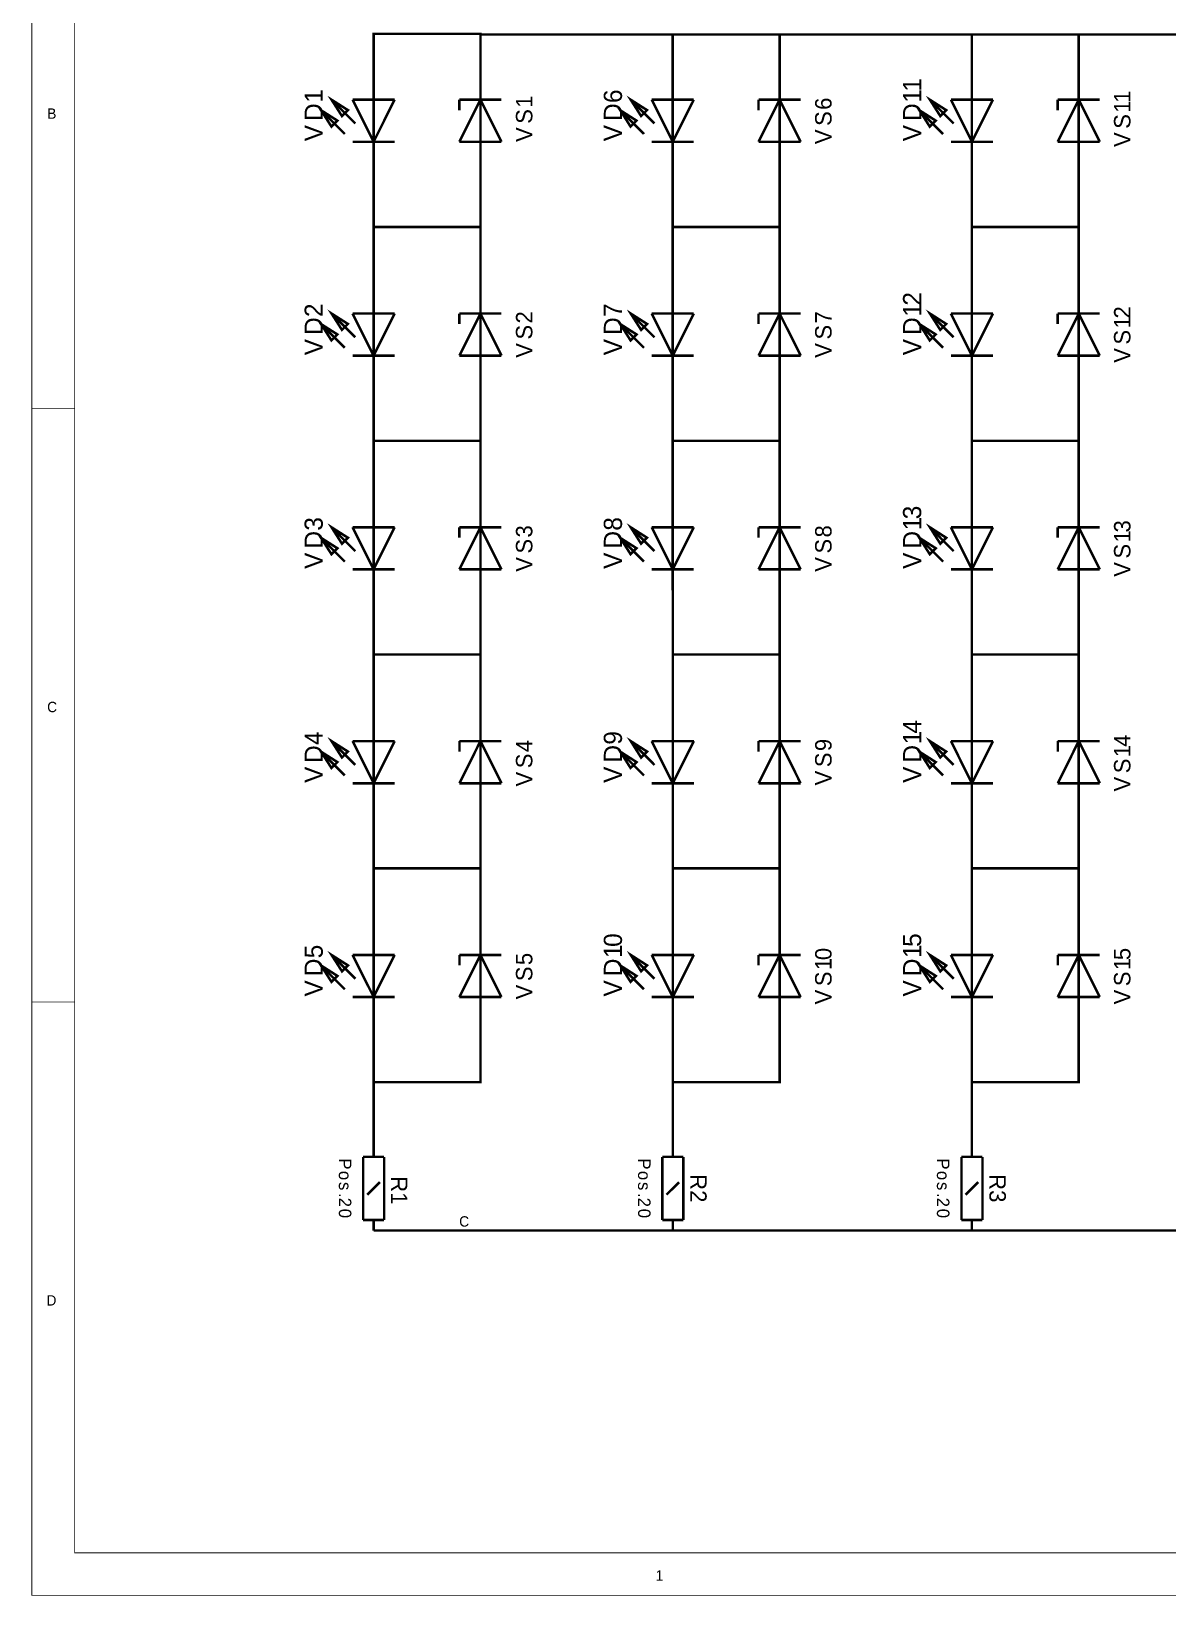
# Model space of a CAD drawing. Header units: millimetres. Extents: x 0 to 35.4, y 0 to 11.1.
# Drawn here: x 0 to 5.32, y 0 to 7.32 of the extents above; entities that cross this region are included whole.
import ezdxf

# ---------------------------------------------------------------- set-up
doc = ezdxf.new("R2010")
doc.units = ezdxf.units.MM
doc.header["$MEASUREMENT"] = 0
doc.layers.add('Sheet', color=255, linetype='Continuous')

msp = doc.modelspace()

# ---------------------------------------------------------------- linework, layer by layer
at = {"layer": 'Sheet'}
for points, const_width in [([(0.0017, 11.1), (0.0017, 0), (35.4331, 0), (35.4331, 11.1), (0.0017, 11.1), (0.0017, 11.1)], 0.0039), ([(0.0017, 11.1), (35.4331, 11.1), (35.4331, 0), (0.0017, 0), (0.0017, 11.1)], 0.0039), ([(0.2022, 10.8995), (0.2022, 0.1988), (35.2326, 0.1988), (35.2326, 10.8995), (0.2022, 10.8995), (0.2022, 10.8995)], 0.0039), ([(0.2022, 10.8995), (35.2326, 10.8995), (35.2326, 0.1988), (0.2022, 0.1988), (0.2022, 10.8995)], 0.0039), ([(1.4317, 6.8972), (1.4039, 6.8694), (1.355, 6.9461), (1.4317, 6.8972)], 0.0118), ([(1.4317, 6.8972), (1.4039, 6.8694), (1.355, 6.9461), (1.4317, 6.8972)], 0.0039), ([(1.481, 6.9465), (1.453, 6.9187), (1.4043, 6.9951), (1.481, 6.9465)], 0.0118), ([(1.481, 6.9465), (1.453, 6.9187), (1.4043, 6.9951), (1.481, 6.9465)], 0.0039), ([(2.8316, 6.8972), (2.8036, 6.8694), (2.755, 6.9461), (2.8316, 6.8972)], 0.0118), ([(2.8316, 6.8972), (2.8036, 6.8694), (2.755, 6.9461), (2.8316, 6.8972)], 0.0039), ([(2.8807, 6.9465), (2.8529, 6.9187), (2.8043, 6.9951), (2.8807, 6.9465)], 0.0118), ([(2.8807, 6.9465), (2.8529, 6.9187), (2.8043, 6.9951), (2.8807, 6.9465)], 0.0039), ([(4.2316, 6.8972), (4.2036, 6.8694), (4.1549, 6.9461), (4.2316, 6.8972)], 0.0118), ([(4.2316, 6.8972), (4.2036, 6.8694), (4.1549, 6.9461), (4.2316, 6.8972)], 0.0039), ([(4.2806, 6.9465), (4.2529, 6.9187), (4.2042, 6.9951), (4.2806, 6.9465)], 0.0118), ([(4.2806, 6.9465), (4.2529, 6.9187), (4.2042, 6.9951), (4.2806, 6.9465)], 0.0039), ([(1.481, 5.9464), (1.453, 5.9186), (1.4043, 5.9951), (1.481, 5.9464)], 0.0118), ([(1.481, 5.9464), (1.453, 5.9186), (1.4043, 5.9951), (1.481, 5.9464)], 0.0039), ([(2.8807, 5.9464), (2.8529, 5.9186), (2.8043, 5.9951), (2.8807, 5.9464)], 0.0118), ([(2.8807, 5.9464), (2.8529, 5.9186), (2.8043, 5.9951), (2.8807, 5.9464)], 0.0039), ([(4.2806, 5.9464), (4.2529, 5.9186), (4.2042, 5.9951), (4.2806, 5.9464)], 0.0118), ([(4.2806, 5.9464), (4.2529, 5.9186), (4.2042, 5.9951), (4.2806, 5.9464)], 0.0039), ([(1.4317, 5.8973), (1.4039, 5.8694), (1.355, 5.946), (1.4317, 5.8973)], 0.0118), ([(1.4317, 5.8973), (1.4039, 5.8694), (1.355, 5.946), (1.4317, 5.8973)], 0.0039), ([(2.8316, 5.8973), (2.8036, 5.8694), (2.755, 5.946), (2.8316, 5.8973)], 0.0118), ([(2.8316, 5.8973), (2.8036, 5.8694), (2.755, 5.946), (2.8316, 5.8973)], 0.0039), ([(4.2316, 5.8973), (4.2036, 5.8694), (4.1549, 5.946), (4.2316, 5.8973)], 0.0118), ([(4.2316, 5.8973), (4.2036, 5.8694), (4.1549, 5.946), (4.2316, 5.8973)], 0.0039), ([(1.481, 4.9464), (1.453, 4.9186), (1.4043, 4.9953), (1.481, 4.9464)], 0.0118), ([(1.481, 4.9464), (1.453, 4.9186), (1.4043, 4.9953), (1.481, 4.9464)], 0.0039), ([(2.8807, 4.9464), (2.8529, 4.9186), (2.8043, 4.9953), (2.8807, 4.9464)], 0.0118), ([(2.8807, 4.9464), (2.8529, 4.9186), (2.8043, 4.9953), (2.8807, 4.9464)], 0.0039), ([(4.2806, 4.9464), (4.2529, 4.9186), (4.2042, 4.9953), (4.2806, 4.9464)], 0.0118), ([(4.2806, 4.9464), (4.2529, 4.9186), (4.2042, 4.9953), (4.2806, 4.9464)], 0.0039), ([(1.4317, 4.8973), (1.4039, 4.8695), (1.355, 4.946), (1.4317, 4.8973)], 0.0118), ([(1.4317, 4.8973), (1.4039, 4.8695), (1.355, 4.946), (1.4317, 4.8973)], 0.0039), ([(2.8316, 4.8973), (2.8036, 4.8695), (2.755, 4.946), (2.8316, 4.8973)], 0.0118), ([(2.8316, 4.8973), (2.8036, 4.8695), (2.755, 4.946), (2.8316, 4.8973)], 0.0039), ([(4.2316, 4.8973), (4.2036, 4.8695), (4.1549, 4.946), (4.2316, 4.8973)], 0.0118), ([(4.2316, 4.8973), (4.2036, 4.8695), (4.1549, 4.946), (4.2316, 4.8973)], 0.0039), ([(1.4319, 3.897), (1.4039, 3.8695), (1.355, 3.9459), (1.4319, 3.897)], 0.0118), ([(1.4319, 3.897), (1.4039, 3.8695), (1.355, 3.9459), (1.4319, 3.897)], 0.0039), ([(1.4808, 3.9463), (1.4532, 3.9183), (1.4043, 3.9952), (1.4808, 3.9463)], 0.0118), ([(1.4808, 3.9463), (1.4532, 3.9183), (1.4043, 3.9952), (1.4808, 3.9463)], 0.0039), ([(2.8316, 3.897), (2.8036, 3.8695), (2.7552, 3.9459), (2.8316, 3.897)], 0.0118), ([(2.8316, 3.897), (2.8036, 3.8695), (2.7552, 3.9459), (2.8316, 3.897)], 0.0039), ([(2.8809, 3.9463), (2.8529, 3.9183), (2.8045, 3.9952), (2.8809, 3.9463)], 0.0118), ([(2.8809, 3.9463), (2.8529, 3.9183), (2.8045, 3.9952), (2.8809, 3.9463)], 0.0039), ([(4.2318, 3.897), (4.2038, 3.8695), (4.1549, 3.9459), (4.2318, 3.897)], 0.0118), ([(4.2318, 3.897), (4.2038, 3.8695), (4.1549, 3.9459), (4.2318, 3.897)], 0.0039), ([(4.2806, 3.9463), (4.2531, 3.9183), (4.2042, 3.9952), (4.2806, 3.9463)], 0.0118), ([(4.2806, 3.9463), (4.2531, 3.9183), (4.2042, 3.9952), (4.2806, 3.9463)], 0.0039), ([(1.4808, 2.9463), (1.4532, 2.9187), (1.4043, 2.9951), (1.4808, 2.9463)], 0.0118), ([(1.4808, 2.9463), (1.4532, 2.9187), (1.4043, 2.9951), (1.4808, 2.9463)], 0.0039), ([(2.8809, 2.9463), (2.8529, 2.9187), (2.8045, 2.9951), (2.8809, 2.9463)], 0.0118), ([(2.8809, 2.9463), (2.8529, 2.9187), (2.8045, 2.9951), (2.8809, 2.9463)], 0.0039), ([(4.2806, 2.9463), (4.2531, 2.9187), (4.2042, 2.9951), (4.2806, 2.9463)], 0.0118), ([(4.2806, 2.9463), (4.2531, 2.9187), (4.2042, 2.9951), (4.2806, 2.9463)], 0.0039), ([(1.4319, 2.897), (1.4039, 2.8694), (1.355, 2.9459), (1.4319, 2.897)], 0.0118), ([(1.4319, 2.897), (1.4039, 2.8694), (1.355, 2.9459), (1.4319, 2.897)], 0.0039), ([(2.8316, 2.897), (2.8036, 2.8694), (2.7552, 2.9459), (2.8316, 2.897)], 0.0118), ([(2.8316, 2.897), (2.8036, 2.8694), (2.7552, 2.9459), (2.8316, 2.897)], 0.0039), ([(4.2318, 2.897), (4.2038, 2.8694), (4.1549, 2.9459), (4.2318, 2.897)], 0.0118), ([(4.2318, 2.897), (4.2038, 2.8694), (4.1549, 2.9459), (4.2318, 2.897)], 0.0039)]:
    msp.add_lwpolyline(points, close=True, dxfattribs=dict(at, const_width=const_width))
for points, const_width in [([(2.1011, 7.2999), (2.1011, 7.303), (1.6013, 7.303), (1.6013, 7.0935)], 0.0118), ([(10.5007, 7.091), (10.5007, 7.2999), (10.0007, 7.2999), (9.101, 7.2999), (8.601, 7.2999), (7.7008, 7.2999), (7.2008, 7.2999), (6.3011, 7.2999), (5.8011, 7.2999), (4.9009, 7.2999), (4.4009, 7.2999), (3.5012, 7.2999), (3.0012, 7.2999), (2.1011, 7.2999), (2.1011, 7.0935)], 0.0118), ([(3.001, 7.0935), (3.001, 7.2999)], 0.0118), ([(3.501, 7.2999), (3.501, 7.0935)], 0.0118), ([(4.4009, 7.0935), (4.4009, 7.2999)], 0.0118), ([(4.9009, 7.2999), (4.9009, 7.0935)], 0.0118), ([(1.6013, 6.9951), (1.6013, 7.0935)], 0.0118), ([(2.1011, 6.9951), (2.1011, 7.0935)], 0.0118), ([(3.001, 6.9951), (3.001, 7.0935)], 0.0118), ([(3.501, 6.9951), (3.501, 7.0935)], 0.0118), ([(4.4009, 6.9951), (4.4009, 7.0935)], 0.0118), ([(4.9009, 6.9951), (4.9009, 7.0935)], 0.0118), ([(1.4666, 6.8345), (1.355, 6.9461)], 0.0118), ([(1.5156, 6.8838), (1.4043, 6.9951)], 0.0118), ([(1.481, 6.9465), (1.4043, 6.9951)], 0.0118), ([(1.453, 6.9187), (1.4043, 6.9951)], 0.0118), ([(1.5027, 6.9951), (1.6996, 6.9951)], 0.0118), ([(1.5027, 6.9951), (1.6013, 6.7984)], 0.0118), ([(1.6996, 6.9951), (1.6013, 6.7984)], 0.0118), ([(1.6013, 6.7984), (1.6013, 6.9951)], 0.0118), ([(2.1996, 6.9951), (2.0027, 6.9951)], 0.0118), ([(2.0027, 6.7984), (2.1011, 6.9951)], 0.0118), ([(2.0027, 6.9951), (2.0027, 6.9461)], 0.0118), ([(2.1011, 6.7984), (2.1011, 6.9951)], 0.0118), ([(2.1011, 6.9951), (2.1996, 6.7984)], 0.0118), ([(2.8663, 6.8345), (2.755, 6.9461)], 0.0118), ([(2.9156, 6.8838), (2.8043, 6.9951)], 0.0118), ([(2.8807, 6.9465), (2.8043, 6.9951)], 0.0118), ([(2.8529, 6.9187), (2.8043, 6.9951)], 0.0118), ([(2.9026, 6.9951), (3.0996, 6.9951)], 0.0118), ([(2.9026, 6.9951), (3.001, 6.7984)], 0.0118), ([(3.0996, 6.9951), (3.001, 6.7984)], 0.0118), ([(3.001, 6.7984), (3.001, 6.9951)], 0.0118), ([(3.5996, 6.9951), (3.4026, 6.9951)], 0.0118), ([(3.4026, 6.7984), (3.501, 6.9951)], 0.0118), ([(3.4026, 6.9951), (3.4026, 6.9461)], 0.0118), ([(3.501, 6.7984), (3.501, 6.9951)], 0.0118), ([(3.501, 6.9951), (3.5996, 6.7984)], 0.0118), ([(4.2662, 6.8345), (4.1549, 6.9461)], 0.0118), ([(4.3155, 6.8838), (4.2042, 6.9951)], 0.0118), ([(4.2806, 6.9465), (4.2042, 6.9951)], 0.0118), ([(4.2529, 6.9187), (4.2042, 6.9951)], 0.0118), ([(4.3026, 6.9951), (4.4993, 6.9951)], 0.0118), ([(4.3026, 6.9951), (4.4009, 6.7984)], 0.0118), ([(4.4993, 6.9951), (4.4009, 6.7984)], 0.0118), ([(4.4009, 6.7984), (4.4009, 6.9951)], 0.0118), ([(4.9993, 6.9951), (4.8026, 6.9951)], 0.0118), ([(4.8026, 6.7984), (4.9009, 6.9951)], 0.0118), ([(4.8026, 6.9951), (4.8026, 6.9461)], 0.0118), ([(4.9009, 6.7984), (4.9009, 6.9951)], 0.0118), ([(4.9009, 6.9951), (4.9993, 6.7984)], 0.0118), ([(1.5027, 6.7984), (1.6996, 6.7984)], 0.0118), ([(1.6013, 6.7984), (1.6013, 6.6998)], 0.0118), ([(2.1996, 6.7984), (2.0027, 6.7984)], 0.0118), ([(2.1011, 6.7984), (2.1011, 6.6998)], 0.0118), ([(2.9026, 6.7984), (3.0996, 6.7984)], 0.0118), ([(3.001, 6.7984), (3.001, 6.6998)], 0.0118), ([(3.5996, 6.7984), (3.4026, 6.7984)], 0.0118), ([(3.501, 6.7984), (3.501, 6.6998)], 0.0118), ([(4.3026, 6.7984), (4.4993, 6.7984)], 0.0118), ([(4.4009, 6.7984), (4.4009, 6.6998)], 0.0118), ([(4.9993, 6.7984), (4.8026, 6.7984)], 0.0118), ([(4.9009, 6.7984), (4.9009, 6.6998)], 0.0118), ([(1.6013, 6.6998), (1.6013, 6.3999), (1.6013, 6.0937)], 0.0118), ([(2.1011, 6.6998), (2.1011, 6.3999), (2.1011, 6.0937)], 0.0118), ([(3.001, 6.6998), (3.001, 6.3999), (3.001, 6.0937)], 0.0118), ([(3.501, 6.6998), (3.501, 6.3999), (3.501, 6.0937)], 0.0118), ([(4.4009, 6.6998), (4.4009, 6.3999), (4.4009, 6.0937)], 0.0118), ([(4.9009, 6.6998), (4.9009, 6.3999), (4.9009, 6.0937)], 0.0118), ([(2.1011, 6.3999), (1.6013, 6.3999)], 0.0118), ([(3.501, 6.3999), (3.001, 6.3999)], 0.0118), ([(4.9009, 6.3999), (4.4009, 6.3999)], 0.0118), ([(1.6013, 5.9951), (1.6013, 6.0937)], 0.0118), ([(2.1011, 5.9951), (2.1011, 6.0937)], 0.0118), ([(3.001, 5.9951), (3.001, 6.0937)], 0.0118), ([(3.501, 5.9951), (3.501, 6.0937)], 0.0118), ([(4.4009, 5.9951), (4.4009, 6.0937)], 0.0118), ([(4.9009, 5.9951), (4.9009, 6.0937)], 0.0118), ([(1.5156, 5.8838), (1.4043, 5.9951)], 0.0118), ([(1.481, 5.9464), (1.4043, 5.9951)], 0.0118), ([(1.453, 5.9186), (1.4043, 5.9951)], 0.0118), ([(1.5027, 5.9951), (1.6996, 5.9951)], 0.0118), ([(1.5027, 5.9951), (1.6013, 5.7983)], 0.0118), ([(1.6996, 5.9951), (1.6013, 5.7983)], 0.0118), ([(1.6013, 5.7983), (1.6013, 5.9951)], 0.0118), ([(2.1996, 5.9951), (2.0027, 5.9951)], 0.0118), ([(2.0027, 5.7983), (2.1011, 5.9951)], 0.0118), ([(2.0027, 5.9951), (2.0027, 5.946)], 0.0118), ([(2.1011, 5.7983), (2.1011, 5.9951)], 0.0118), ([(2.1011, 5.9951), (2.1996, 5.7983)], 0.0118), ([(2.9156, 5.8838), (2.8043, 5.9951)], 0.0118), ([(2.8807, 5.9464), (2.8043, 5.9951)], 0.0118), ([(2.8529, 5.9186), (2.8043, 5.9951)], 0.0118), ([(2.9026, 5.9951), (3.0996, 5.9951)], 0.0118), ([(2.9026, 5.9951), (3.001, 5.7983)], 0.0118), ([(3.0996, 5.9951), (3.001, 5.7983)], 0.0118), ([(3.001, 5.7983), (3.001, 5.9951)], 0.0118), ([(3.5996, 5.9951), (3.4026, 5.9951)], 0.0118), ([(3.4026, 5.7983), (3.501, 5.9951)], 0.0118), ([(3.4026, 5.9951), (3.4026, 5.946)], 0.0118), ([(3.501, 5.7983), (3.501, 5.9951)], 0.0118), ([(3.501, 5.9951), (3.5996, 5.7983)], 0.0118), ([(4.3155, 5.8838), (4.2042, 5.9951)], 0.0118), ([(4.2806, 5.9464), (4.2042, 5.9951)], 0.0118), ([(4.2529, 5.9186), (4.2042, 5.9951)], 0.0118), ([(4.3026, 5.9951), (4.4993, 5.9951)], 0.0118), ([(4.3026, 5.9951), (4.4009, 5.7983)], 0.0118), ([(4.4993, 5.9951), (4.4009, 5.7983)], 0.0118), ([(4.4009, 5.7983), (4.4009, 5.9951)], 0.0118), ([(4.9993, 5.9951), (4.8026, 5.9951)], 0.0118), ([(4.8026, 5.7983), (4.9009, 5.9951)], 0.0118), ([(4.8026, 5.9951), (4.8026, 5.946)], 0.0118), ([(4.9009, 5.7983), (4.9009, 5.9951)], 0.0118), ([(4.9009, 5.9951), (4.9993, 5.7983)], 0.0118), ([(1.4666, 5.8347), (1.355, 5.946)], 0.0118), ([(2.8663, 5.8347), (2.755, 5.946)], 0.0118), ([(4.2662, 5.8347), (4.1549, 5.946)], 0.0118), ([(1.5027, 5.7983), (1.6996, 5.7983)], 0.0118), ([(1.6013, 5.7983), (1.6013, 5.7)], 0.0118), ([(2.1996, 5.7983), (2.0027, 5.7983)], 0.0118), ([(2.1011, 5.7983), (2.1011, 5.7)], 0.0118), ([(2.9026, 5.7983), (3.0996, 5.7983)], 0.0118), ([(3.001, 5.7983), (3.001, 5.7)], 0.0118), ([(3.5996, 5.7983), (3.4026, 5.7983)], 0.0118), ([(3.501, 5.7983), (3.501, 5.7)], 0.0118), ([(4.3026, 5.7983), (4.4993, 5.7983)], 0.0118), ([(4.4009, 5.7983), (4.4009, 5.7)], 0.0118), ([(4.9993, 5.7983), (4.8026, 5.7983)], 0.0118), ([(4.9009, 5.7983), (4.9009, 5.7)], 0.0118), ([(1.6013, 5.7), (1.6013, 5.3998), (1.6013, 5.0936)], 0.0118), ([(2.1011, 5.7), (2.1011, 5.3998), (2.1011, 5.0936)], 0.0118), ([(3.001, 5.7), (3.001, 5.3998), (3.001, 5.0936)], 0.0118), ([(3.501, 5.7), (3.501, 5.3998), (3.501, 5.0936)], 0.0118), ([(4.4009, 5.7), (4.4009, 5.3998), (4.4009, 5.0936)], 0.0118), ([(4.9009, 5.7), (4.9009, 5.3998), (4.9009, 5.0936)], 0.0118), ([(0.0013, 5.55), (0.2013, 5.55)], 0.0039), ([(2.1011, 5.3998), (1.6013, 5.3998)], 0.0118), ([(3.501, 5.3998), (3.001, 5.3998)], 0.0118), ([(4.9009, 5.3998), (4.4009, 5.3998)], 0.0118), ([(1.6013, 4.9953), (1.6013, 5.0936)], 0.0118), ([(2.1011, 4.9953), (2.1011, 5.0936)], 0.0118), ([(3.001, 4.9953), (3.001, 5.0936)], 0.0118), ([(3.501, 4.9953), (3.501, 5.0936)], 0.0118), ([(4.4009, 4.9953), (4.4009, 5.0936)], 0.0118), ([(4.9009, 4.9953), (4.9009, 5.0936)], 0.0118), ([(1.5156, 4.8837), (1.4043, 4.9953)], 0.0118), ([(1.481, 4.9464), (1.4043, 4.9953)], 0.0118), ([(1.453, 4.9186), (1.4043, 4.9953)], 0.0118), ([(1.5027, 4.9953), (1.6996, 4.9953)], 0.0118), ([(1.5027, 4.9953), (1.6013, 4.7983)], 0.0118), ([(1.6996, 4.9953), (1.6013, 4.7983)], 0.0118), ([(1.6013, 4.7983), (1.6013, 4.9953)], 0.0118), ([(2.1996, 4.9953), (2.0027, 4.9953)], 0.0118), ([(2.0027, 4.7983), (2.1011, 4.9953)], 0.0118), ([(2.0027, 4.9953), (2.0027, 4.946)], 0.0118), ([(2.1011, 4.7983), (2.1011, 4.9953)], 0.0118), ([(2.1011, 4.9953), (2.1996, 4.7983)], 0.0118), ([(2.9156, 4.8837), (2.8043, 4.9953)], 0.0118), ([(2.8807, 4.9464), (2.8043, 4.9953)], 0.0118), ([(2.8529, 4.9186), (2.8043, 4.9953)], 0.0118), ([(2.9026, 4.9953), (3.0996, 4.9953)], 0.0118), ([(2.9026, 4.9953), (3.001, 4.7983)], 0.0118), ([(3.0996, 4.9953), (3.001, 4.7983)], 0.0118), ([(3.001, 4.7983), (3.001, 4.9953)], 0.0118), ([(3.5996, 4.9953), (3.4026, 4.9953)], 0.0118), ([(3.4026, 4.7983), (3.501, 4.9953)], 0.0118), ([(3.4026, 4.9953), (3.4026, 4.946)], 0.0118), ([(3.501, 4.7983), (3.501, 4.9953)], 0.0118), ([(3.501, 4.9953), (3.5996, 4.7983)], 0.0118), ([(4.3155, 4.8837), (4.2042, 4.9953)], 0.0118), ([(4.2806, 4.9464), (4.2042, 4.9953)], 0.0118), ([(4.2529, 4.9186), (4.2042, 4.9953)], 0.0118), ([(4.3026, 4.9953), (4.4993, 4.9953)], 0.0118), ([(4.3026, 4.9953), (4.4009, 4.7983)], 0.0118), ([(4.4993, 4.9953), (4.4009, 4.7983)], 0.0118), ([(4.4009, 4.7983), (4.4009, 4.9953)], 0.0118), ([(4.9993, 4.9953), (4.8026, 4.9953)], 0.0118), ([(4.8026, 4.7983), (4.9009, 4.9953)], 0.0118), ([(4.8026, 4.9953), (4.8026, 4.946)], 0.0118), ([(4.9009, 4.7983), (4.9009, 4.9953)], 0.0118), ([(4.9009, 4.9953), (4.9993, 4.7983)], 0.0118), ([(1.4666, 4.8346), (1.355, 4.946)], 0.0118), ([(2.8663, 4.8346), (2.755, 4.946)], 0.0118), ([(4.2662, 4.8346), (4.1549, 4.946)], 0.0118), ([(1.5027, 4.7983), (1.6996, 4.7983)], 0.0118), ([(1.6013, 4.7983), (1.6013, 4.6999)], 0.0118), ([(2.1996, 4.7983), (2.0027, 4.7983)], 0.0118), ([(2.1011, 4.7983), (2.1011, 4.6999)], 0.0118), ([(2.9026, 4.7983), (3.0996, 4.7983)], 0.0118), ([(3.001, 4.7983), (3.001, 4.6999)], 0.0118), ([(3.5996, 4.7983), (3.4026, 4.7983)], 0.0118), ([(3.501, 4.7983), (3.501, 4.6999)], 0.0118), ([(4.3026, 4.7983), (4.4993, 4.7983)], 0.0118), ([(4.4009, 4.7983), (4.4009, 4.6999)], 0.0118), ([(4.9993, 4.7983), (4.8026, 4.7983)], 0.0118), ([(4.9009, 4.7983), (4.9009, 4.6999)], 0.0118), ([(1.6015, 4.6999), (1.6015, 4.4), (1.6015, 4.0934)], 0.0118), ([(2.1011, 4.6999), (2.1011, 4.4), (2.1011, 4.0934)], 0.0118), ([(3.0012, 4.6999), (3.0012, 4.4), (3.0012, 4.0934)], 0.0118), ([(3.5012, 4.6999), (3.5012, 4.4), (3.5012, 4.0934)], 0.0118), ([(4.4009, 4.6999), (4.4009, 4.4), (4.4009, 4.0934)], 0.0118), ([(4.9009, 4.6999), (4.9009, 4.4), (4.9009, 4.0934)], 0.0118), ([(2.1011, 4.4), (1.6013, 4.4)], 0.0118), ([(3.501, 4.4), (3.001, 4.4)], 0.0118), ([(4.9009, 4.4), (4.4009, 4.4)], 0.0118), ([(1.6015, 3.9952), (1.6015, 4.0934)], 0.0118), ([(2.1011, 3.9952), (2.1011, 4.0934)], 0.0118), ([(3.0012, 3.9952), (3.0012, 4.0934)], 0.0118), ([(3.5012, 3.9952), (3.5012, 4.0934)], 0.0118), ([(4.4009, 3.9952), (4.4009, 4.0934)], 0.0118), ([(4.9009, 3.9952), (4.9009, 4.0934)], 0.0118), ([(1.4666, 3.8344), (1.355, 3.9459)], 0.0118), ([(1.5159, 3.8837), (1.4043, 3.9952)], 0.0118), ([(1.4812, 3.9463), (1.4043, 3.9952)], 0.0118), ([(1.4532, 3.9183), (1.4043, 3.9952)], 0.0118), ([(1.5029, 3.9952), (1.6996, 3.9952)], 0.0118), ([(1.5029, 3.9952), (1.6015, 3.798)], 0.0118), ([(1.6996, 3.9952), (1.6015, 3.798)], 0.0118), ([(1.6015, 3.798), (1.6015, 3.9952)], 0.0118), ([(2.1996, 3.9952), (2.0029, 3.9952)], 0.0118), ([(2.0029, 3.798), (2.1011, 3.9952)], 0.0118), ([(2.0029, 3.9952), (2.0029, 3.9459)], 0.0118), ([(2.1011, 3.798), (2.1011, 3.9952)], 0.0118), ([(2.1011, 3.9952), (2.1996, 3.798)], 0.0118), ([(2.8663, 3.8344), (2.7552, 3.9459)], 0.0118), ([(2.9156, 3.8837), (2.8045, 3.9952)], 0.0118), ([(2.8809, 3.9463), (2.8045, 3.9952)], 0.0118), ([(2.8529, 3.9183), (2.8045, 3.9952)], 0.0118), ([(2.9026, 3.9952), (3.0998, 3.9952)], 0.0118), ([(2.9026, 3.9952), (3.0012, 3.798)], 0.0118), ([(3.0998, 3.9952), (3.0012, 3.798)], 0.0118), ([(3.0012, 3.798), (3.0012, 3.9952)], 0.0118), ([(3.5994, 3.9952), (3.4026, 3.9952)], 0.0118), ([(3.4026, 3.798), (3.5012, 3.9952)], 0.0118), ([(3.4026, 3.9952), (3.4026, 3.9459)], 0.0118), ([(3.5012, 3.798), (3.5012, 3.9952)], 0.0118), ([(3.5012, 3.9952), (3.5994, 3.798)], 0.0118), ([(4.2664, 3.8344), (4.1549, 3.9459)], 0.0118), ([(4.3157, 3.8837), (4.2042, 3.9952)], 0.0118), ([(4.2806, 3.9463), (4.2042, 3.9952)], 0.0118), ([(4.2531, 3.9183), (4.2042, 3.9952)], 0.0118), ([(4.3028, 3.9952), (4.4995, 3.9952)], 0.0118), ([(4.3028, 3.9952), (4.4009, 3.798)], 0.0118), ([(4.4995, 3.9952), (4.4009, 3.798)], 0.0118), ([(4.4009, 3.798), (4.4009, 3.9952)], 0.0118), ([(4.9995, 3.9952), (4.8028, 3.9952)], 0.0118), ([(4.8028, 3.798), (4.9009, 3.9952)], 0.0118), ([(4.8028, 3.9952), (4.8028, 3.9459)], 0.0118), ([(4.9009, 3.798), (4.9009, 3.9952)], 0.0118), ([(4.9009, 3.9952), (4.9995, 3.798)], 0.0118), ([(1.5029, 3.798), (1.6996, 3.798)], 0.0118), ([(1.6015, 3.798), (1.6015, 3.6999)], 0.0118), ([(2.1996, 3.798), (2.0029, 3.798)], 0.0118), ([(2.1011, 3.798), (2.1011, 3.6999)], 0.0118), ([(2.9026, 3.798), (3.0998, 3.798)], 0.0118), ([(3.0012, 3.798), (3.0012, 3.6999)], 0.0118), ([(3.5994, 3.798), (3.4026, 3.798)], 0.0118), ([(3.5012, 3.798), (3.5012, 3.6999)], 0.0118), ([(4.3028, 3.798), (4.4995, 3.798)], 0.0118), ([(4.4009, 3.798), (4.4009, 3.6999)], 0.0118), ([(4.9995, 3.798), (4.8028, 3.798)], 0.0118), ([(4.9009, 3.798), (4.9009, 3.6999)], 0.0118), ([(1.6015, 3.6999), (1.6015, 3.3999), (1.6015, 3.0933)], 0.0118), ([(2.1011, 3.6999), (2.1011, 3.3999), (2.1011, 3.0933)], 0.0118), ([(3.0012, 3.6999), (3.0012, 3.3999), (3.0012, 3.0933)], 0.0118), ([(3.5012, 3.6999), (3.5012, 3.3999), (3.5012, 3.0933)], 0.0118), ([(4.4009, 3.6999), (4.4009, 3.3999), (4.4009, 3.0933)], 0.0118), ([(4.9009, 3.6999), (4.9009, 3.3999), (4.9009, 3.0933)], 0.0118), ([(2.1011, 3.3999), (1.6015, 3.3999)], 0.0118), ([(3.5012, 3.3999), (3.0012, 3.3999)], 0.0118), ([(4.9009, 3.3999), (4.4009, 3.3999)], 0.0118), ([(1.6015, 2.9951), (1.6015, 3.0933)], 0.0118), ([(2.1011, 2.9951), (2.1011, 3.0933)], 0.0118), ([(3.0012, 2.9951), (3.0012, 3.0933)], 0.0118), ([(3.5012, 2.9951), (3.5012, 3.0933)], 0.0118), ([(4.4009, 2.9951), (4.4009, 3.0933)], 0.0118), ([(4.9009, 2.9951), (4.9009, 3.0933)], 0.0118), ([(1.5159, 2.8836), (1.4043, 2.9951)], 0.0118), ([(1.4812, 2.9463), (1.4043, 2.9951)], 0.0118), ([(1.4532, 2.9187), (1.4043, 2.9951)], 0.0118), ([(1.5029, 2.9951), (1.6996, 2.9951)], 0.0118), ([(1.5029, 2.9951), (1.6015, 2.7984)], 0.0118), ([(1.6996, 2.9951), (1.6015, 2.7984)], 0.0118), ([(1.6015, 2.7984), (1.6015, 2.9951)], 0.0118), ([(2.1996, 2.9951), (2.0029, 2.9951)], 0.0118), ([(2.0029, 2.7984), (2.1011, 2.9951)], 0.0118), ([(2.0029, 2.9951), (2.0029, 2.9459)], 0.0118), ([(2.1011, 2.7984), (2.1011, 2.9951)], 0.0118), ([(2.1011, 2.9951), (2.1996, 2.7984)], 0.0118), ([(2.9156, 2.8836), (2.8045, 2.9951)], 0.0118), ([(2.8809, 2.9463), (2.8045, 2.9951)], 0.0118), ([(2.8529, 2.9187), (2.8045, 2.9951)], 0.0118), ([(2.9026, 2.9951), (3.0998, 2.9951)], 0.0118), ([(2.9026, 2.9951), (3.0012, 2.7984)], 0.0118), ([(3.0998, 2.9951), (3.0012, 2.7984)], 0.0118), ([(3.0012, 2.7984), (3.0012, 2.9951)], 0.0118), ([(3.5994, 2.9951), (3.4026, 2.9951)], 0.0118), ([(3.4026, 2.7984), (3.5012, 2.9951)], 0.0118), ([(3.4026, 2.9951), (3.4026, 2.9459)], 0.0118), ([(3.5012, 2.7984), (3.5012, 2.9951)], 0.0118), ([(3.5012, 2.9951), (3.5994, 2.7984)], 0.0118), ([(4.3157, 2.8836), (4.2042, 2.9951)], 0.0118), ([(4.2806, 2.9463), (4.2042, 2.9951)], 0.0118), ([(4.2531, 2.9187), (4.2042, 2.9951)], 0.0118), ([(4.3028, 2.9951), (4.4995, 2.9951)], 0.0118), ([(4.3028, 2.9951), (4.4009, 2.7984)], 0.0118), ([(4.4995, 2.9951), (4.4009, 2.7984)], 0.0118), ([(4.4009, 2.7984), (4.4009, 2.9951)], 0.0118), ([(4.9995, 2.9951), (4.8028, 2.9951)], 0.0118), ([(4.8028, 2.7984), (4.9009, 2.9951)], 0.0118), ([(4.8028, 2.9951), (4.8028, 2.9459)], 0.0118), ([(4.9009, 2.7984), (4.9009, 2.9951)], 0.0118), ([(4.9009, 2.9951), (4.9995, 2.7984)], 0.0118), ([(1.4666, 2.8343), (1.355, 2.9459)], 0.0118), ([(2.8663, 2.8343), (2.7552, 2.9459)], 0.0118), ([(4.2664, 2.8343), (4.1549, 2.9459)], 0.0118), ([(1.5029, 2.7984), (1.6996, 2.7984)], 0.0118), ([(1.6015, 2.7984), (1.6015, 2.6998)], 0.0118), ([(2.1996, 2.7984), (2.0029, 2.7984)], 0.0118), ([(2.1011, 2.7984), (2.1011, 2.6998)], 0.0118), ([(2.9026, 2.7984), (3.0998, 2.7984)], 0.0118), ([(3.0012, 2.7984), (3.0012, 2.6998)], 0.0118), ([(3.5994, 2.7984), (3.4026, 2.7984)], 0.0118), ([(3.5012, 2.7984), (3.5012, 2.6998)], 0.0118), ([(4.3028, 2.7984), (4.4995, 2.7984)], 0.0118), ([(4.4009, 2.7984), (4.4009, 2.6998)], 0.0118), ([(4.9995, 2.7984), (4.8028, 2.7984)], 0.0118), ([(4.9009, 2.7984), (4.9009, 2.6998)], 0.0118), ([(0.0013, 2.775), (0.2013, 2.775)], 0.0039), ([(2.1011, 2.6998), (2.1011, 2.3999), (1.6015, 2.3999)], 0.0118), ([(1.6015, 2.6998), (1.6015, 2.3999), (1.6015, 2.0999)], 0.0118), ([(3.5012, 2.6998), (3.5012, 2.3999), (3.0012, 2.3999)], 0.0118), ([(3.0012, 2.6998), (3.0012, 2.3999), (3.0012, 2.0999)], 0.0118), ([(4.9009, 2.6998), (4.9009, 2.3999), (4.4009, 2.3999)], 0.0118), ([(4.4009, 2.6998), (4.4009, 2.3999), (4.4009, 2.0999)], 0.0118), ([(1.5522, 1.7553), (1.5522, 2.0507)], 0.0118), ([(1.5522, 2.0507), (1.6504, 2.0507)], 0.0118), ([(1.6015, 2.0507), (1.6015, 2.0999)], 0.0118), ([(1.6504, 2.0507), (1.6504, 1.7553)], 0.0118), ([(2.9519, 1.7553), (2.9519, 2.0507)], 0.0118), ([(2.9519, 2.0507), (3.0505, 2.0507)], 0.0118), ([(3.0012, 2.0507), (3.0012, 2.0999)], 0.0118), ([(3.0505, 2.0507), (3.0505, 1.7553)], 0.0118), ([(4.3521, 1.7553), (4.3521, 2.0507)], 0.0118), ([(4.3521, 2.0507), (4.4502, 2.0507)], 0.0118), ([(4.4009, 2.0507), (4.4009, 2.0999)], 0.0118), ([(4.4502, 2.0507), (4.4502, 1.7553)], 0.0118), ([(1.6307, 1.9324), (1.5718, 1.8735)], 0.0118), ([(3.0309, 1.9324), (2.9716, 1.8735)], 0.0118), ([(4.4306, 1.9324), (4.3717, 1.8735)], 0.0118), ([(1.6504, 1.7553), (1.5522, 1.7553)], 0.0118), ([(1.6015, 1.7553), (1.6015, 1.706)], 0.0118), ([(3.0505, 1.7553), (2.9519, 1.7553)], 0.0118), ([(3.0012, 1.7553), (3.0012, 1.706)], 0.0118), ([(4.4502, 1.7553), (4.3521, 1.7553)], 0.0118), ([(4.4009, 1.7553), (4.4009, 1.706)], 0.0118), ([(10.0007, 1.7039), (10.0007, 1.706), (8.601, 1.706), (7.2008, 1.706), (5.8011, 1.706), (4.4009, 1.706), (3.0012, 1.706), (1.6015, 1.706)], 0.0118)]:
    msp.add_lwpolyline(points, dxfattribs=dict(at, const_width=const_width))

# ---------------------------------------------------------------- texts
for s, height, rotation, p in [('1', 0.0852, 90, (1.3634, 6.9812)), ('6', 0.0852, 90, (2.7635, 6.9795)), ('1', 0.0852, 90, (4.1637, 7.033)), ('1', 0.0852, 90, (4.1637, 6.9812)), ('1', 0.0769, 90, (5.1428, 6.9812)), ('D', 0.0852, 90, (1.3634, 6.8959)), ('1', 0.0769, 90, (2.3442, 6.9578)), ('D', 0.0852, 90, (2.7635, 6.8959)), ('6', 0.0769, 90, (3.7443, 6.9477)), ('D', 0.0852, 90, (4.1637, 6.8959)), ('1', 0.0769, 90, (5.1428, 6.9344)), ('S', 0.0769, 90, (2.3442, 6.8826)), ('S', 0.0769, 90, (3.7443, 6.8725)), ('S', 0.0769, 90, (5.1428, 6.8592)), ('V', 0.0852, 90, (1.3634, 6.8007)), ('V', 0.0769, 90, (2.3442, 6.7974)), ('V', 0.0852, 90, (2.7635, 6.8007)), ('V', 0.0769, 90, (3.7443, 6.7873)), ('V', 0.0852, 90, (4.1637, 6.8007)), ('V', 0.0769, 90, (5.1428, 6.774)), ('2', 0.0852, 90, (4.1637, 6.0321)), ('2', 0.0852, 90, (1.3634, 5.9786)), ('2', 0.0769, 90, (2.3442, 5.9485)), ('7', 0.0852, 90, (2.7635, 5.9786)), ('7', 0.0769, 90, (3.7443, 5.9485)), ('1', 0.0852, 90, (4.1637, 5.9803)), ('2', 0.0769, 90, (5.1428, 5.9719)), ('D', 0.0852, 90, (1.3634, 5.895)), ('S', 0.0769, 90, (2.3442, 5.8733)), ('D', 0.0852, 90, (2.7635, 5.895)), ('S', 0.0769, 90, (3.7443, 5.8733)), ('D', 0.0852, 90, (4.1637, 5.895)), ('1', 0.0769, 90, (5.1428, 5.9251)), ('V', 0.0852, 90, (1.3634, 5.7998)), ('V', 0.0769, 90, (2.3442, 5.7881)), ('V', 0.0852, 90, (2.7635, 5.7998)), ('V', 0.0769, 90, (3.7443, 5.7881)), ('V', 0.0852, 90, (4.1637, 5.7998)), ('S', 0.0769, 90, (5.1428, 5.8499)), ('V', 0.0769, 90, (5.1428, 5.7647)), ('3', 0.0852, 90, (4.1637, 5.0328)), ('3', 0.0852, 90, (1.3634, 4.9794)), ('3', 0.0769, 90, (2.3442, 4.9476)), ('8', 0.0852, 90, (2.7635, 4.9794)), ('8', 0.0769, 90, (3.7443, 4.9476)), ('1', 0.0852, 90, (4.1637, 4.981)), ('3', 0.0769, 90, (5.1428, 4.971)), ('1', 0.0769, 90, (5.1428, 4.9242)), ('D', 0.0852, 90, (1.3634, 4.8958)), ('S', 0.0769, 90, (2.3442, 4.8724)), ('D', 0.0852, 90, (2.7635, 4.8958)), ('S', 0.0769, 90, (3.7443, 4.8724)), ('D', 0.0852, 90, (4.1637, 4.8958)), ('S', 0.0769, 90, (5.1428, 4.849)), ('V', 0.0852, 90, (1.3634, 4.8006)), ('V', 0.0769, 90, (2.3442, 4.7872)), ('V', 0.0852, 90, (2.7635, 4.8006)), ('V', 0.0769, 90, (3.7443, 4.7872)), ('V', 0.0852, 90, (4.1637, 4.8006)), ('V', 0.0769, 90, (5.1428, 4.7638)), ('4', 0.0852, 90, (1.3634, 3.9768)), ('9', 0.0852, 90, (2.7635, 3.9785)), ('4', 0.0852, 90, (4.1637, 4.0303)), ('1', 0.0852, 90, (4.1637, 3.9802)), ('D', 0.0852, 90, (1.3634, 3.8933)), ('4', 0.0769, 90, (2.3442, 3.9434)), ('D', 0.0852, 90, (2.7635, 3.8949)), ('9', 0.0769, 90, (3.7443, 3.9484)), ('D', 0.0852, 90, (4.1637, 3.8949)), ('4', 0.0769, 90, (5.1428, 3.9685)), ('1', 0.0769, 90, (5.1428, 3.92)), ('S', 0.0769, 90, (2.3442, 3.8682)), ('S', 0.0769, 90, (3.7443, 3.8732)), ('S', 0.0769, 90, (5.1428, 3.8448)), ('V', 0.0852, 90, (1.3634, 3.7997)), ('V', 0.0769, 90, (2.3442, 3.783)), ('V', 0.0852, 90, (2.7635, 3.7997)), ('V', 0.0769, 90, (3.7443, 3.788)), ('V', 0.0852, 90, (4.1637, 3.7997)), ('V', 0.0769, 90, (5.1428, 3.7596)), ('0', 0.0852, 90, (2.7635, 3.0327)), ('5', 0.0852, 90, (4.1637, 3.0327)), ('5', 0.0852, 90, (1.3634, 2.9793)), ('5', 0.0769, 90, (2.3442, 2.9475)), ('1', 0.0852, 90, (2.7635, 2.9809)), ('0', 0.0769, 90, (3.7443, 2.9709)), ('1', 0.0852, 90, (4.1637, 2.9809)), ('5', 0.0769, 90, (5.1428, 2.9709)), ('D', 0.0852, 90, (1.3634, 2.8957)), ('S', 0.0769, 90, (2.3442, 2.8723)), ('D', 0.0852, 90, (2.7635, 2.8957)), ('1', 0.0769, 90, (3.7443, 2.9241)), ('D', 0.0852, 90, (4.1637, 2.8957)), ('1', 0.0769, 90, (5.1428, 2.9241)), ('V', 0.0852, 90, (1.3634, 2.8005)), ('V', 0.0769, 90, (2.3442, 2.7871)), ('V', 0.0852, 90, (2.7635, 2.8005)), ('S', 0.0769, 90, (3.7443, 2.8489)), ('V', 0.0852, 90, (4.1637, 2.8005)), ('S', 0.0769, 90, (5.1428, 2.8489)), ('V', 0.0769, 90, (3.7443, 2.7637)), ('V', 0.0769, 90, (5.1428, 2.7637)), ('o', 0.0585, 270, (1.4386, 1.9851)), ('P', 0.0585, 270, (1.4386, 2.0435)), ('o', 0.0585, 270, (2.8387, 1.9851)), ('P', 0.0585, 270, (2.8387, 2.0435)), ('o', 0.0585, 270, (4.2372, 1.9851)), ('P', 0.0585, 270, (4.2372, 2.0435)), ('s', 0.0585, 270, (1.4386, 1.9333)), ('R', 0.0769, 270, (1.6825, 1.96)), ('s', 0.0585, 270, (2.8387, 1.9333)), ('R', 0.0769, 270, (3.0827, 1.97)), ('s', 0.0585, 270, (4.2372, 1.9333)), ('R', 0.0769, 270, (4.4828, 1.97)), ('.', 0.0585, 270, (1.4386, 1.8815)), ('2', 0.0585, 270, (1.4386, 1.8597)), ('1', 0.0769, 270, (1.6825, 1.8848)), ('.', 0.0585, 270, (2.8387, 1.8815)), ('2', 0.0585, 270, (2.8387, 1.8597)), ('2', 0.0769, 270, (3.0827, 1.8948)), ('.', 0.0585, 270, (4.2372, 1.8815)), ('2', 0.0585, 270, (4.2372, 1.8597)), ('3', 0.0769, 270, (4.4828, 1.8948)), ('0', 0.0585, 270, (1.4386, 1.8079)), ('0', 0.0585, 270, (2.8387, 1.8079)), ('0', 0.0585, 270, (4.2372, 1.8079))]:
    msp.add_text(s, height=height, rotation=rotation, dxfattribs=at).set_placement(p)
for s, p in [('B', (0.0735, 6.906)), ('C', (0.0735, 4.1305)), ('C', (2.0016, 1.7244)), ('D', (0.0702, 1.3551)), ('1', (2.9206, 0.0685))]:
    msp.add_text(s, height=0.0485, dxfattribs=at).set_placement(p)

doc.saveas('drawing.dxf')
